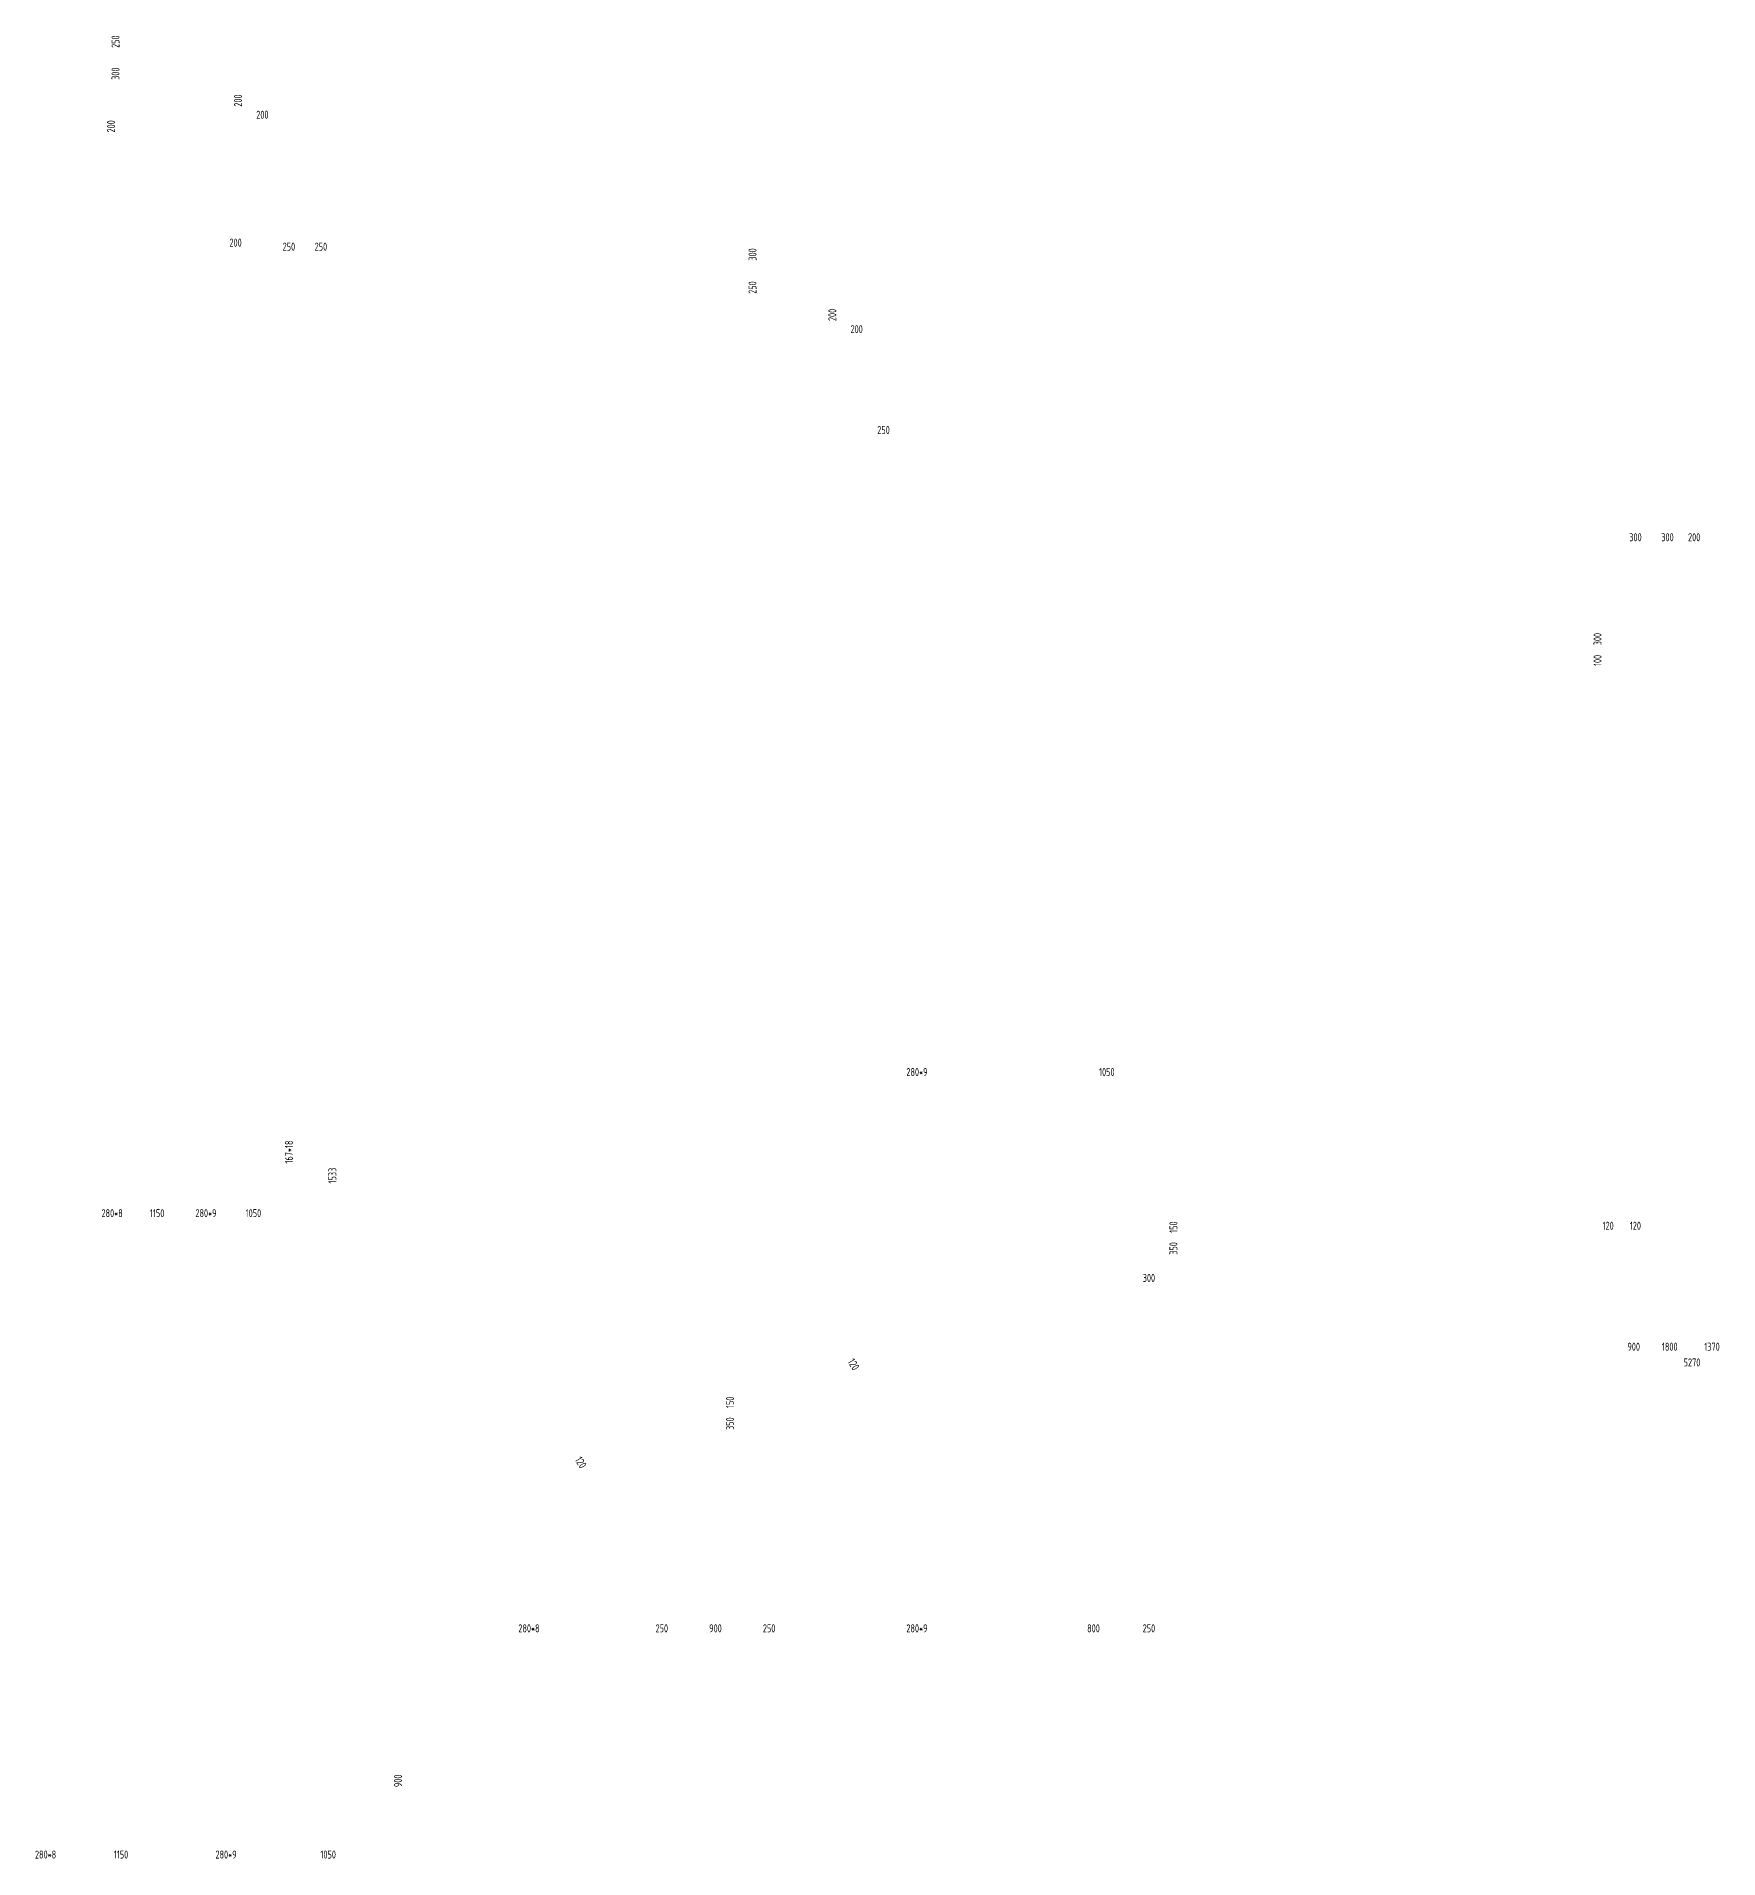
# Model space of a CAD drawing. Extents: x 838828 to 1489448, y 610351 to 848160.
# Drawn here: x 1263776 to 1326825, y 680380 to 748684 of the extents above; entities that cross this region are included whole.
import ezdxf

# ---------------------------------------------------------------- set-up
doc = ezdxf.new("R2010")
doc.units = 0
doc.header["$LTSCALE"] = 1000
doc.header["$MEASUREMENT"] = 0
doc.layers.add('HATCH', color=8, linetype='CONTINUOUS', lineweight=13)
doc.layers.add('标注', color=8, linetype='CONTINUOUS', lineweight=13)
doc.layers.add('我的图填充', color=8, linetype='CONTINUOUS')
doc.layers.add('我的标注', color=8, linetype='CONTINUOUS')
doc.styles.add('TSSD_DIMENSION', font='tssdeng.shx', dxfattribs={"width": 0.7, "bigfont": 'tssdchn.shx'})

msp = doc.modelspace()

# ---------------------------------------------------------------- texts
at = {"layer": 'HATCH', "color": 7, "ltscale": 0.001, "insert": (1273239, 706864), "char_height": 300, "attachment_point": 5, "rotation": 90, "style": 'TSSD_DIMENSION'}
msp.add_mtext('\\A1;167*18', dxfattribs=at)
at = {"layer": '我的图填充', "color": 7, "linetype": 'Continuous', "ltscale": 0.001, "char_height": 300, "attachment_point": 5, "rotation": 90, "style": 'TSSD_DIMENSION'}
for s, insert in [('\\A1;200', (1271330, 746281)), ('\\A1;200', (1293605, 738244)), ('\\A1;150', (1306392, 704050)), ('\\A1;350', (1306392, 703250)), ('\\A1;150', (1289772, 697483)), ('\\A1;350', (1289772, 696683))]:
    msp.add_mtext(s, dxfattribs=dict(at, insert=insert))
at = {"layer": '我的图填充', "color": 7, "linetype": 'Continuous', "ltscale": 0.001, "char_height": 300, "attachment_point": 5, "style": 'TSSD_DIMENSION'}
for s, insert in [('\\A1;200', (1272245, 745749)), ('\\A1;200', (1294520, 737711)), ('\\A1;300', (1305474, 702146))]:
    msp.add_mtext(s, dxfattribs=dict(at, insert=insert))
at = {"layer": '我的标注', "color": 7, "linetype": 'Continuous', "ltscale": 0.001, "char_height": 300, "attachment_point": 5, "style": 'TSSD_DIMENSION'}
for s, insert, rotation in [('\\A1;250', (1266739, 748488), 90), ('\\A1;300', (1266739, 747288), 90), ('\\A1;200', (1266572, 745313), 90), ('\\A1;300', (1290616, 740510), 90), ('\\A1;250', (1290616, 739271), 90), ('\\A1;1533', (1274868, 705981), 90), ('\\A1;120', (1294403, 698905), 300.76272), ('\\A1;120', (1284180, 695228), 300.76272)]:
    msp.add_mtext(s, dxfattribs=dict(at, insert=insert, rotation=rotation))
for s, insert in [('\\A1;200', (1271240, 740954)), ('\\A1;250', (1273238, 740804)), ('\\A1;250', (1274438, 740804)), ('\\A1;250', (1295527, 733931)), ('\\A1;280*9', (1296778, 709863)), ('\\A1;1050', (1303896, 709863)), ('\\A1;280*8', (1282236, 689010)), ('\\A1;250', (1287216, 689010)), ('\\A1;900', (1289227, 689010))]:
    msp.add_mtext(s, dxfattribs=dict(at, insert=insert))
at = {"layer": '标注', "color": 7, "ltscale": 0.001, "char_height": 300, "attachment_point": 5, "style": 'TSSD_DIMENSION'}
for s, insert in [('\\A1;300', (1323711, 729910)), ('\\A1;300', (1324911, 729910)), ('\\A1;200', (1325911, 729910)), ('\\A1;280*8', (1266612, 704573)), ('\\A1;1150', (1268300, 704573)), ('\\A1;280*9', (1270129, 704573)), ('\\A1;1050', (1271908, 704573)), ('\\A1;120', (1322687, 704102)), ('\\A1;120', (1323708, 704102)), ('\\A1;900', (1323645, 699567)), ('\\A1;1800', (1324995, 699567)), ('\\A1;1370', (1326580, 699567)), ('\\A1;5270', (1325830, 698978)), ('\\A1;250', (1291238, 689010)), ('\\A1;280*9', (1296778, 689010)), ('\\A1;800', (1303396, 689010)), ('\\A1;250', (1305474, 689010)), ('\\A1;280*8', (1264118, 680530)), ('\\A1;1150', (1266945, 680530)), ('\\A1;280*9', (1270882, 680530)), ('\\A1;1050', (1274711, 680530))]:
    msp.add_mtext(s, dxfattribs=dict(at, insert=insert))
at = {"layer": '标注', "color": 7, "ltscale": 0.001, "char_height": 300, "attachment_point": 5, "rotation": 90, "style": 'TSSD_DIMENSION'}
for s, insert in [('\\A1;300', (1322288, 726093)), ('\\A1;100', (1322288, 725293)), ('\\A1;900', (1277326, 683294))]:
    msp.add_mtext(s, dxfattribs=dict(at, insert=insert))

doc.saveas('drawing.dxf')
